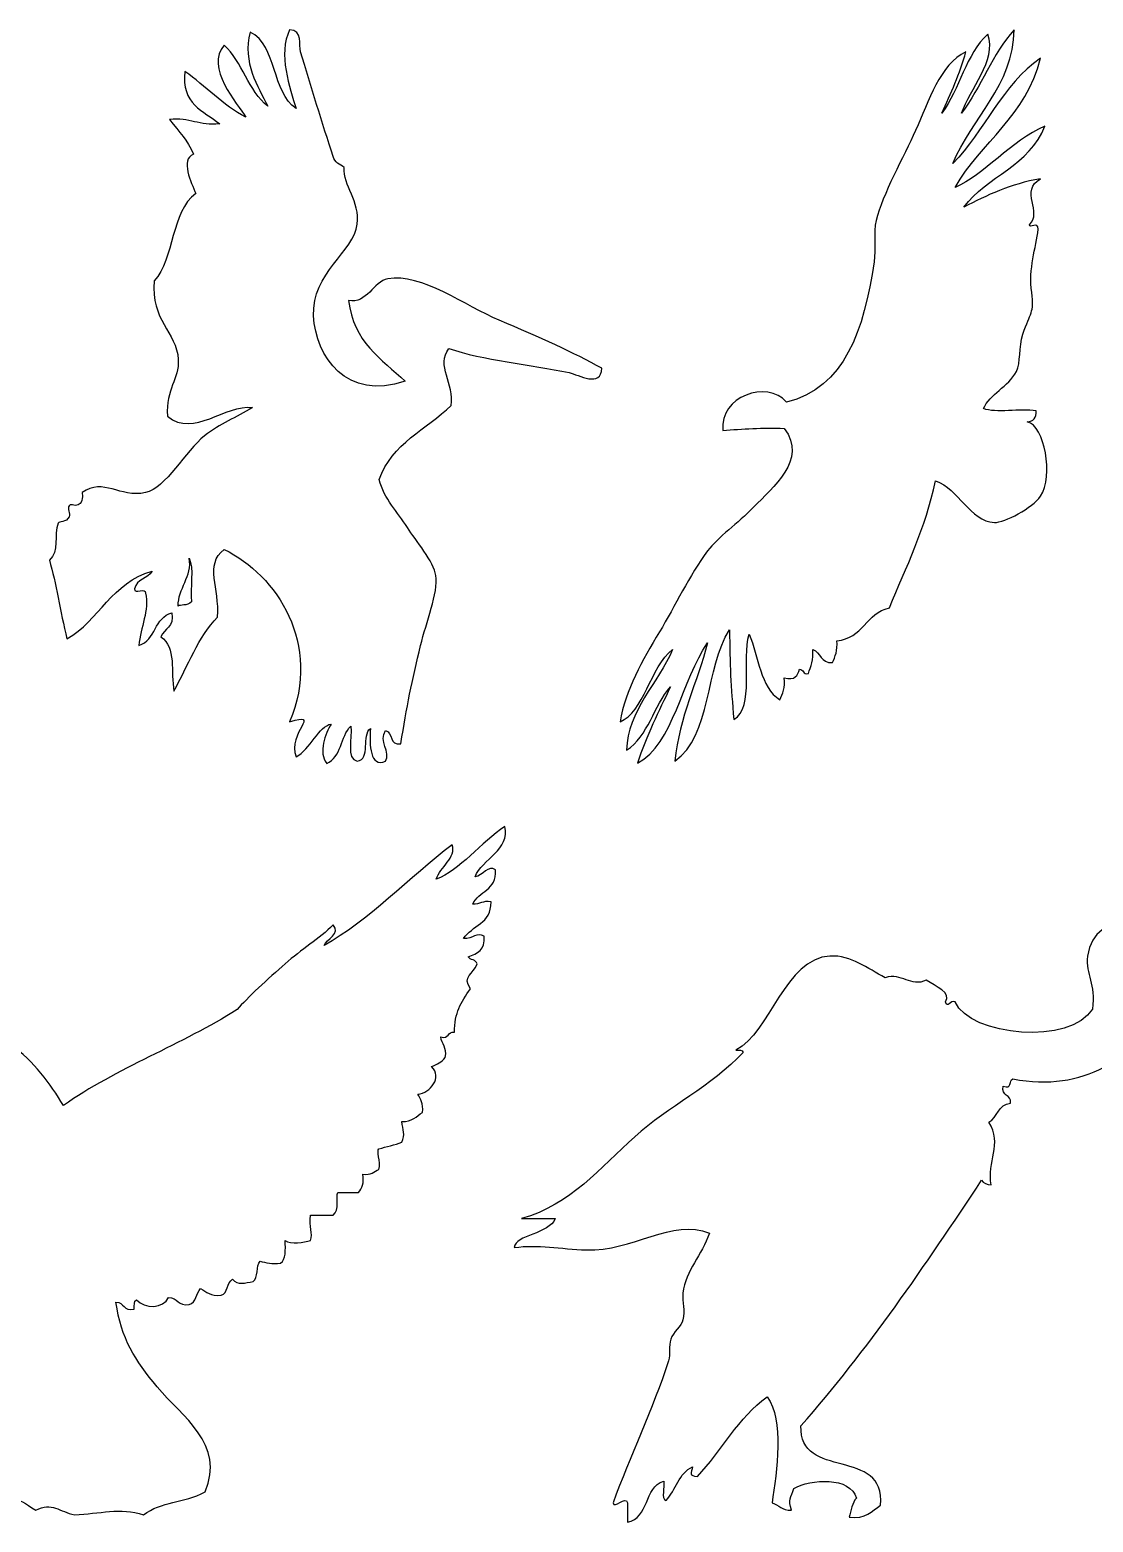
# Model space of a CAD drawing. Header units: centimetres. Extents: x -64 to 65, y -66 to 66.
# Drawn here: x -19.66 to -11.99, y 43.59 to 54.35 of the extents above; entities that cross this region are included whole.
import ezdxf

# ---------------------------------------------------------------- set-up
doc = ezdxf.new("R2010")
doc.units = ezdxf.units.CM
doc.header["$MEASUREMENT"] = 0
doc.layers.add('Layer 1', color=7, linetype='Continuous')

msp = doc.modelspace()

# ---------------------------------------------------------------- linework, layer by layer
at = {"layer": 'Layer 1'}
for points, knots in [([(-17.78434, 49.35977), (-17.54704, 49.92309), (-17.87634, 50.41689), (-18.25683, 50.60395), (-18.25683, 50.60395), (-18.40026, 50.49148), (-18.2875, 50.32823), (-18.30408, 50.11571), (-18.30408, 50.11571), (-18.44352, 49.97167), (-18.5189, 49.7636), (-18.61907, 49.58025), (-18.61907, 49.58025), (-18.64304, 49.72051), (-18.59973, 49.89619), (-18.71353, 49.97398), (-18.71353, 49.97398), (-18.68898, 50.03346), (-18.61421, 50.04261), (-18.63479, 50.14723), (-18.63479, 50.14723), (-18.75928, 50.11418), (-18.75017, 49.94765), (-18.87101, 49.91098), (-18.87101, 49.91098), (-18.86101, 50.04243), (-18.79394, 50.16591), (-18.82376, 50.28896), (-18.82376, 50.28896), (-18.8167, 50.3328), (-18.90964, 50.2766), (-18.90253, 50.32045), (-18.90253, 50.32045), (-18.89017, 50.39213), (-18.80376, 50.38969), (-18.77656, 50.44644), (-18.77656, 50.44644), (-19.06416, 50.36659), (-19.15804, 50.09301), (-19.39076, 49.95823), (-19.39076, 49.95823), (-19.43844, 50.15828), (-19.46947, 50.36331), (-19.51673, 50.52518), (-19.51673, 50.52518), (-19.44447, 50.59167), (-19.48718, 50.70594), (-19.45373, 50.79291), (-19.45373, 50.79291), (-19.44807, 50.80759), (-19.39486, 50.79553), (-19.37502, 50.84016), (-19.37502, 50.84016), (-19.36663, 50.85897), (-19.38748, 50.90316), (-19.37502, 50.91893), (-19.37502, 50.91893), (-19.3584, 50.93991), (-19.3297, 50.90406), (-19.29625, 50.93467), (-19.29625, 50.93467), (-19.26857, 50.96004), (-19.28239, 51.01209), (-19.28051, 51.01344), (-19.28051, 51.01344), (-19.12708, 51.12412), (-19.01127, 50.97404), (-18.82376, 51.01344), (-18.82376, 51.01344), (-18.67956, 51.04373), (-18.53267, 51.31604), (-18.39857, 51.42291), (-18.39857, 51.42291), (-18.28221, 51.51565), (-18.17555, 51.55197), (-18.05205, 51.62764), (-18.05205, 51.62764), (-18.24932, 51.65542), (-18.47374, 51.40584), (-18.66631, 51.56464), (-18.66631, 51.56464), (-18.67811, 51.76504), (-18.57947, 51.83121), (-18.58752, 51.97411), (-18.58752, 51.97411), (-18.59882, 52.17427), (-18.79048, 52.25777), (-18.76077, 52.54106), (-18.76077, 52.54106), (-18.61395, 52.70396), (-18.64036, 53.04009), (-18.46155, 53.17103), (-18.46155, 53.17103), (-18.49274, 53.25144), (-18.57633, 53.41508), (-18.47729, 53.4545), (-18.47729, 53.4545), (-18.52145, 53.56361), (-18.57778, 53.60478), (-18.65051, 53.70646), (-18.65051, 53.70646), (-18.50467, 53.72107), (-18.43718, 53.65733), (-18.28832, 53.67497), (-18.28832, 53.67497), (-18.40423, 53.76903), (-18.56843, 53.81483), (-18.54028, 54.05295), (-18.54028, 54.05295), (-18.38907, 53.94693), (-18.26951, 53.80924), (-18.0993, 53.72222), (-18.0993, 53.72222), (-18.16111, 53.81922), (-18.39585, 54.08385), (-18.25681, 54.24194), (-18.25681, 54.24194), (-18.12351, 54.12322), (-18.08301, 53.91177), (-17.94182, 53.80096), (-17.94182, 53.80096), (-18.01085, 53.94458), (-18.12907, 54.11409), (-18.06784, 54.33645), (-18.06784, 54.33645), (-17.87321, 54.2371), (-17.91451, 53.90182), (-17.73711, 53.78524), (-17.73711, 53.78524), (-17.78357, 53.92772), (-17.86903, 54.18151), (-17.78431, 54.35222), (-17.78431, 54.35222), (-17.6862, 54.35016), (-17.72044, 54.24287), (-17.70557, 54.19471), (-17.70557, 54.19471), (-17.63098, 53.9524), (-17.54936, 53.67287), (-17.46935, 53.43877), (-17.46935, 53.43877), (-17.45887, 53.39675), (-17.42199, 53.38109), (-17.39058, 53.36), (-17.39058, 53.36), (-17.39836, 53.22935), (-17.2757, 53.11457), (-17.29607, 52.95053), (-17.29607, 52.95053), (-17.32091, 52.75053), (-17.62497, 52.59996), (-17.61106, 52.28907), (-17.61106, 52.28907), (-17.59778, 51.99112), (-17.37177, 51.67508), (-16.9496, 51.8166), (-16.9496, 51.8166), (-17.12251, 51.97445), (-17.32454, 52.10314), (-17.3591, 52.39932), (-17.3591, 52.39932), (-17.22445, 52.37294), (-17.18156, 52.53709), (-17.07557, 52.5568), (-17.07557, 52.5568), (-16.83729, 52.6012), (-16.50849, 52.35707), (-16.2724, 52.25756), (-16.2724, 52.25756), (-15.97705, 52.1331), (-15.73212, 52.02245), (-15.53218, 51.91109), (-15.53218, 51.91109), (-15.537, 51.76713), (-15.69829, 51.8646), (-15.7684, 51.8796), (-15.7684, 51.8796), (-16.04288, 51.93826), (-16.39393, 51.97041), (-16.63459, 52.05285), (-16.63459, 52.05285), (-16.73026, 51.93424), (-16.59376, 51.79443), (-16.61885, 51.64335), (-16.61885, 51.64335), (-16.79602, 51.4688), (-17.04769, 51.36877), (-17.1386, 51.10789), (-17.1386, 51.10789), (-17.1005, 50.96488), (-17.0079, 50.87672), (-16.93387, 50.76142), (-16.93387, 50.76142), (-16.87444, 50.66892), (-16.74435, 50.51485), (-16.72914, 50.41492), (-16.72914, 50.41492), (-16.71054, 50.29289), (-16.79923, 50.0757), (-16.83939, 49.91097), (-16.83939, 49.91097), (-16.90149, 49.65602), (-16.94065, 49.46703), (-16.98115, 49.20226), (-16.98115, 49.20226), (-17.06698, 49.18464), (-17.03563, 49.28428), (-17.0914, 49.29674), (-17.0914, 49.29674), (-17.14662, 49.22125), (-17.05023, 49.14109), (-17.0914, 49.07626), (-17.0914, 49.07626), (-17.20459, 49.02665), (-17.20909, 49.19207), (-17.20165, 49.31251), (-17.20165, 49.31251), (-17.26467, 49.26531), (-17.19781, 49.0882), (-17.29611, 49.07626), (-17.29611, 49.07626), (-17.38107, 49.09108), (-17.32879, 49.24311), (-17.34336, 49.32825), (-17.34336, 49.32825), (-17.41744, 49.25533), (-17.41146, 49.10235), (-17.51658, 49.06049), (-17.51658, 49.06049), (-17.57995, 49.13748), (-17.52515, 49.27618), (-17.48512, 49.34396), (-17.48512, 49.34396), (-17.57227, 49.33121), (-17.63686, 49.15986), (-17.73711, 49.10774), (-17.73711, 49.10774), (-17.8063, 49.27894), (-17.54587, 49.43456), (-17.78434, 49.35977)], [0, 0, 0, 0, 0.01639344, 0.01639344, 0.01639344, 0.01639344, 0.03278689, 0.03278689, 0.03278689, 0.03278689, 0.04918033, 0.04918033, 0.04918033, 0.04918033, 0.06557377, 0.06557377, 0.06557377, 0.06557377, 0.08196721, 0.08196721, 0.08196721, 0.08196721, 0.09836066, 0.09836066, 0.09836066, 0.09836066, 0.1147541, 0.1147541, 0.1147541, 0.1147541, 0.13114754, 0.13114754, 0.13114754, 0.13114754, 0.14754098, 0.14754098, 0.14754098, 0.14754098, 0.16393443, 0.16393443, 0.16393443, 0.16393443, 0.18032787, 0.18032787, 0.18032787, 0.18032787, 0.19672131, 0.19672131, 0.19672131, 0.19672131, 0.21311475, 0.21311475, 0.21311475, 0.21311475, 0.2295082, 0.2295082, 0.2295082, 0.2295082, 0.24590164, 0.24590164, 0.24590164, 0.24590164, 0.26229508, 0.26229508, 0.26229508, 0.26229508, 0.27868852, 0.27868852, 0.27868852, 0.27868852, 0.29508197, 0.29508197, 0.29508197, 0.29508197, 0.31147541, 0.31147541, 0.31147541, 0.31147541, 0.32786885, 0.32786885, 0.32786885, 0.32786885, 0.3442623, 0.3442623, 0.3442623, 0.3442623, 0.36065574, 0.36065574, 0.36065574, 0.36065574, 0.37704918, 0.37704918, 0.37704918, 0.37704918, 0.39344262, 0.39344262, 0.39344262, 0.39344262, 0.40983607, 0.40983607, 0.40983607, 0.40983607, 0.42622951, 0.42622951, 0.42622951, 0.42622951, 0.44262295, 0.44262295, 0.44262295, 0.44262295, 0.45901639, 0.45901639, 0.45901639, 0.45901639, 0.47540984, 0.47540984, 0.47540984, 0.47540984, 0.49180328, 0.49180328, 0.49180328, 0.49180328, 0.50819672, 0.50819672, 0.50819672, 0.50819672, 0.52459016, 0.52459016, 0.52459016, 0.52459016, 0.54098361, 0.54098361, 0.54098361, 0.54098361, 0.55737705, 0.55737705, 0.55737705, 0.55737705, 0.57377049, 0.57377049, 0.57377049, 0.57377049, 0.59016393, 0.59016393, 0.59016393, 0.59016393, 0.60655738, 0.60655738, 0.60655738, 0.60655738, 0.62295082, 0.62295082, 0.62295082, 0.62295082, 0.63934426, 0.63934426, 0.63934426, 0.63934426, 0.6557377, 0.6557377, 0.6557377, 0.6557377, 0.67213115, 0.67213115, 0.67213115, 0.67213115, 0.68852459, 0.68852459, 0.68852459, 0.68852459, 0.70491803, 0.70491803, 0.70491803, 0.70491803, 0.72131148, 0.72131148, 0.72131148, 0.72131148, 0.73770492, 0.73770492, 0.73770492, 0.73770492, 0.75409836, 0.75409836, 0.75409836, 0.75409836, 0.7704918, 0.7704918, 0.7704918, 0.7704918, 0.78688525, 0.78688525, 0.78688525, 0.78688525, 0.80327869, 0.80327869, 0.80327869, 0.80327869, 0.81967213, 0.81967213, 0.81967213, 0.81967213, 0.83606557, 0.83606557, 0.83606557, 0.83606557, 0.85245902, 0.85245902, 0.85245902, 0.85245902, 0.86885246, 0.86885246, 0.86885246, 0.86885246, 0.8852459, 0.8852459, 0.8852459, 0.8852459, 0.90163934, 0.90163934, 0.90163934, 0.90163934, 0.91803279, 0.91803279, 0.91803279, 0.91803279, 0.93442623, 0.93442623, 0.93442623, 0.93442623, 0.95081967, 0.95081967, 0.95081967, 0.95081967, 0.96721311, 0.96721311, 0.96721311, 0.96721311, 1, 1, 1, 1]), ([(-12.99953, 53.38866), (-12.76955, 53.62208), (-12.64335, 53.95918), (-12.36768, 54.14688), (-12.36768, 54.14688), (-12.46899, 53.73215), (-12.79527, 53.54241), (-12.98376, 53.21494), (-12.98376, 53.21494), (-12.77469, 53.30601), (-12.5813, 53.54959), (-12.33611, 53.65719), (-12.33611, 53.65719), (-12.4438, 53.3753), (-12.75426, 53.29609), (-12.92052, 53.07275), (-12.92052, 53.07275), (-12.75404, 53.15898), (-12.58299, 53.24068), (-12.36767, 53.27809), (-12.36767, 53.27809), (-12.51912, 53.19356), (-12.34915, 53.03436), (-12.44667, 52.94638), (-12.44667, 52.94638), (-12.44511, 52.91585), (-12.385, 52.97371), (-12.38349, 52.91479), (-12.38349, 52.91479), (-12.39984, 52.77752), (-12.45503, 52.63214), (-12.4309, 52.45672), (-12.4309, 52.45672), (-12.41013, 52.30609), (-12.44175, 52.31834), (-12.49408, 52.15663), (-12.49408, 52.15663), (-12.52443, 52.06273), (-12.50887, 51.95192), (-12.54149, 51.88808), (-12.54149, 51.88808), (-12.59832, 51.77664), (-12.73556, 51.7234), (-12.7784, 51.61955), (-12.7784, 51.61955), (-12.69188, 51.58518), (-12.51019, 51.6213), (-12.3993, 51.60375), (-12.3993, 51.60375), (-12.39523, 51.55226), (-12.41803, 51.52774), (-12.46248, 51.52477), (-12.46248, 51.52477), (-12.33744, 51.49712), (-12.27092, 51.13321), (-12.36768, 50.98772), (-12.36768, 50.98772), (-12.42404, 50.90297), (-12.62803, 50.79524), (-12.69939, 50.79815), (-12.69939, 50.79815), (-12.87939, 50.80556), (-12.95384, 51.04225), (-13.1259, 51.09827), (-13.1259, 51.09827), (-13.19646, 50.75283), (-13.33667, 50.47708), (-13.45761, 50.18212), (-13.45761, 50.18212), (-13.62644, 50.14555), (-13.64716, 49.96093), (-13.83673, 49.94519), (-13.83673, 49.94519), (-13.82969, 49.87494), (-13.84795, 49.83004), (-13.86835, 49.78723), (-13.86835, 49.78723), (-13.95188, 49.78268), (-13.95188, 49.86163), (-14.01048, 49.882), (-14.01048, 49.882), (-14.00532, 49.80837), (-14.02284, 49.75743), (-14.0421, 49.70827), (-14.0421, 49.70827), (-14.08523, 49.69676), (-14.0739, 49.73965), (-14.10528, 49.73986), (-14.10528, 49.73986), (-14.11965, 49.69628), (-14.13745, 49.65615), (-14.21585, 49.67668), (-14.21585, 49.67668), (-14.20879, 49.60643), (-14.22707, 49.56153), (-14.24747, 49.51872), (-14.24747, 49.51872), (-14.38979, 49.60804), (-14.39953, 49.82998), (-14.46861, 49.99259), (-14.46861, 49.99259), (-14.52526, 49.80706), (-14.42644, 49.46599), (-14.57918, 49.37653), (-14.57918, 49.37653), (-14.60209, 49.61471), (-14.60815, 49.77272), (-14.61074, 50.02418), (-14.61074, 50.02418), (-14.78566, 49.75155), (-14.73986, 49.25818), (-15.00568, 49.07642), (-15.00568, 49.07642), (-14.96919, 49.40323), (-14.84458, 49.64194), (-14.76872, 49.92941), (-14.76872, 49.92941), (-14.95382, 49.66668), (-15.01555, 49.1972), (-15.27418, 49.06062), (-15.27418, 49.06062), (-15.21118, 49.26086), (-15.12038, 49.43337), (-15.03725, 49.61349), (-15.03725, 49.61349), (-15.15697, 49.47522), (-15.19624, 49.25646), (-15.35316, 49.15542), (-15.35316, 49.15542), (-15.34739, 49.43927), (-15.12305, 49.64135), (-15.02145, 49.88202), (-15.02145, 49.88202), (-15.18311, 49.75354), (-15.22957, 49.42749), (-15.40057, 49.36076), (-15.40057, 49.36076), (-15.35993, 49.5901), (-15.23986, 49.80436), (-15.11625, 50.00841), (-15.11625, 50.00841), (-15.00203, 50.19687), (-14.90207, 50.41547), (-14.76872, 50.59285), (-14.76872, 50.59285), (-14.69281, 50.69387), (-14.55007, 50.7911), (-14.43701, 50.90876), (-14.43701, 50.90876), (-14.29845, 51.05301), (-14.04593, 51.24727), (-14.21587, 51.47743), (-14.21587, 51.47743), (-14.37404, 51.48285), (-14.5176, 51.47378), (-14.65815, 51.46163), (-14.65815, 51.46163), (-14.68646, 51.70804), (-14.33819, 51.82826), (-14.20008, 51.66697), (-14.20008, 51.66697), (-13.77958, 51.76465), (-13.64059, 52.18928), (-13.56823, 52.67792), (-13.56823, 52.67792), (-13.55413, 52.77306), (-13.57447, 52.88549), (-13.55246, 52.97804), (-13.55246, 52.97804), (-13.50843, 53.16298), (-13.35273, 53.43804), (-13.26814, 53.62569), (-13.26814, 53.62569), (-13.17212, 53.8386), (-13.09336, 54.10358), (-12.90481, 54.19436), (-12.90481, 54.19436), (-12.9499, 54.0341), (-13.01482, 53.89366), (-13.07856, 53.75208), (-13.07856, 53.75208), (-12.94981, 53.9234), (-12.90626, 54.18002), (-12.74685, 54.32075), (-12.74685, 54.32075), (-12.68113, 54.1276), (-12.87785, 53.92597), (-12.93642, 53.75208), (-12.93642, 53.75208), (-12.79653, 53.93866), (-12.71372, 54.18229), (-12.5573, 54.35234), (-12.5573, 54.35234), (-12.563, 53.95251), (-12.8647, 53.71192), (-12.99953, 53.38866)], [0, 0, 0, 0, 0.02, 0.02, 0.02, 0.02, 0.04, 0.04, 0.04, 0.04, 0.06, 0.06, 0.06, 0.06, 0.08, 0.08, 0.08, 0.08, 0.1, 0.1, 0.1, 0.1, 0.12, 0.12, 0.12, 0.12, 0.14, 0.14, 0.14, 0.14, 0.16, 0.16, 0.16, 0.16, 0.18, 0.18, 0.18, 0.18, 0.2, 0.2, 0.2, 0.2, 0.22, 0.22, 0.22, 0.22, 0.24, 0.24, 0.24, 0.24, 0.26, 0.26, 0.26, 0.26, 0.28, 0.28, 0.28, 0.28, 0.3, 0.3, 0.3, 0.3, 0.32, 0.32, 0.32, 0.32, 0.34, 0.34, 0.34, 0.34, 0.36, 0.36, 0.36, 0.36, 0.38, 0.38, 0.38, 0.38, 0.4, 0.4, 0.4, 0.4, 0.42, 0.42, 0.42, 0.42, 0.44, 0.44, 0.44, 0.44, 0.46, 0.46, 0.46, 0.46, 0.48, 0.48, 0.48, 0.48, 0.5, 0.5, 0.5, 0.5, 0.52, 0.52, 0.52, 0.52, 0.54, 0.54, 0.54, 0.54, 0.56, 0.56, 0.56, 0.56, 0.58, 0.58, 0.58, 0.58, 0.6, 0.6, 0.6, 0.6, 0.62, 0.62, 0.62, 0.62, 0.64, 0.64, 0.64, 0.64, 0.66, 0.66, 0.66, 0.66, 0.68, 0.68, 0.68, 0.68, 0.7, 0.7, 0.7, 0.7, 0.72, 0.72, 0.72, 0.72, 0.74, 0.74, 0.74, 0.74, 0.76, 0.76, 0.76, 0.76, 0.78, 0.78, 0.78, 0.78, 0.8, 0.8, 0.8, 0.8, 0.82, 0.82, 0.82, 0.82, 0.84, 0.84, 0.84, 0.84, 0.86, 0.86, 0.86, 0.86, 0.88, 0.88, 0.88, 0.88, 0.9, 0.9, 0.9, 0.9, 0.92, 0.92, 0.92, 0.92, 0.94, 0.94, 0.94, 0.94, 0.96, 0.96, 0.96, 0.96, 1, 1, 1, 1]), ([(-18.58753, 50.19447), (-18.57488, 50.20781), (-18.52273, 50.19341), (-18.49302, 50.22596), (-18.49302, 50.22596), (-18.50337, 50.32589), (-18.47228, 50.46723), (-18.50882, 50.54095), (-18.50882, 50.54095), (-18.48355, 50.41294), (-18.5923, 50.31875), (-18.58753, 50.19447)], [0, 0, 0, 0, 0.25, 0.25, 0.25, 0.25, 0.5, 0.5, 0.5, 0.5, 1, 1, 1, 1]), ([(-16.23229, 48.60499), (-16.19181, 48.43788), (-16.39332, 48.37015), (-16.44679, 48.24201), (-16.44679, 48.24201), (-16.38988, 48.2487), (-16.35048, 48.33165), (-16.29833, 48.29151), (-16.29833, 48.29151), (-16.28941, 48.14512), (-16.4207, 48.1389), (-16.46327, 48.04402), (-16.46327, 48.04402), (-16.41019, 48.0404), (-16.39345, 48.0732), (-16.3313, 48.06053), (-16.3313, 48.06053), (-16.32746, 47.90268), (-16.47044, 47.89165), (-16.52931, 47.79653), (-16.52931, 47.79653), (-16.45763, 47.79412), (-16.43723, 47.84294), (-16.3808, 47.81304), (-16.3808, 47.81304), (-16.37254, 47.71678), (-16.42956, 47.6858), (-16.49629, 47.66453), (-16.49629, 47.66453), (-16.48015, 47.6422), (-16.44065, 47.64315), (-16.4303, 47.61505), (-16.4303, 47.61505), (-16.46022, 47.5366), (-16.54177, 47.52417), (-16.4798, 47.43355), (-16.4798, 47.43355), (-16.54978, 47.33385), (-16.59368, 47.2617), (-16.59529, 47.12007), (-16.59529, 47.12007), (-16.64725, 47.12803), (-16.63262, 47.0694), (-16.69424, 47.08705), (-16.69424, 47.08705), (-16.68874, 47.03207), (-16.64646, 47.01387), (-16.66127, 46.93857), (-16.66127, 46.93857), (-16.68434, 46.90663), (-16.72236, 46.88965), (-16.76028, 46.87256), (-16.76028, 46.87256), (-16.67913, 46.79483), (-16.7688, 46.68185), (-16.85923, 46.67457), (-16.85923, 46.67457), (-16.84044, 46.63837), (-16.81663, 46.60715), (-16.82626, 46.54257), (-16.82626, 46.54257), (-16.86806, 46.51291), (-16.90108, 46.47439), (-16.97472, 46.47656), (-16.97472, 46.47656), (-16.96686, 46.41748), (-16.94786, 46.38123), (-16.97472, 46.32808), (-16.97472, 46.32808), (-17.02481, 46.3067), (-17.08661, 46.29699), (-17.13971, 46.27858), (-17.13971, 46.27858), (-17.16027, 46.27279), (-17.12611, 46.18349), (-17.13971, 46.1301), (-17.13971, 46.1301), (-17.17538, 46.11629), (-17.19599, 46.0874), (-17.2552, 46.09711), (-17.2552, 46.09711), (-17.24726, 46.03414), (-17.25991, 45.99181), (-17.28822, 45.96511), (-17.28822, 45.96511), (-17.33772, 45.96511), (-17.38723, 45.96511), (-17.43668, 45.96511), (-17.43668, 45.96511), (-17.45211, 45.9313), (-17.42123, 45.83874), (-17.4697, 45.80014), (-17.4697, 45.80014), (-17.52471, 45.80014), (-17.57969, 45.80014), (-17.63469, 45.80014), (-17.63469, 45.80014), (-17.64554, 45.71725), (-17.61392, 45.66695), (-17.63469, 45.61864), (-17.63469, 45.61864), (-17.67816, 45.60276), (-17.77603, 45.58673), (-17.81617, 45.61864), (-17.81617, 45.61864), (-17.81342, 45.5499), (-17.81048, 45.48095), (-17.84919, 45.45365), (-17.84919, 45.45365), (-17.9093, 45.44857), (-17.95653, 45.4563), (-17.99765, 45.47016), (-17.99765, 45.47016), (-18.02861, 45.4351), (-18.00821, 45.34872), (-18.04715, 45.32168), (-18.04715, 45.32168), (-18.10676, 45.31181), (-18.15724, 45.29437), (-18.19566, 45.33819), (-18.19566, 45.33819), (-18.23762, 45.31414), (-18.22762, 45.23812), (-18.27813, 45.2227), (-18.27813, 45.2227), (-18.35518, 45.21167), (-18.38362, 45.24924), (-18.42664, 45.2722), (-18.42664, 45.2722), (-18.45897, 45.23852), (-18.4554, 45.16899), (-18.50911, 45.15668), (-18.50911, 45.15668), (-18.59153, 45.14025), (-18.58986, 45.20793), (-18.65762, 45.20618), (-18.65762, 45.20618), (-18.69255, 45.12434), (-18.83047, 45.12509), (-18.8886, 45.18967), (-18.8886, 45.18967), (-18.91098, 45.18456), (-18.90228, 45.14834), (-18.90508, 45.12368), (-18.90508, 45.12368), (-18.98721, 45.10206), (-18.9753, 45.17448), (-19.03705, 45.17318), (-19.03705, 45.17318), (-19.00046, 44.91053), (-18.89992, 44.7545), (-18.74006, 44.56271), (-18.74006, 44.56271), (-18.55853, 44.3449), (-18.24738, 44.15049), (-18.39359, 43.80373), (-18.39359, 43.80373), (-18.55094, 43.72115), (-18.70807, 43.73922), (-18.83907, 43.63876), (-18.83907, 43.63876), (-19.00401, 43.69538), (-19.15935, 43.64593), (-19.33405, 43.63876), (-19.33405, 43.63876), (-19.44576, 43.66059), (-19.4978, 43.73385), (-19.61453, 43.67178), (-19.61453, 43.67178), (-19.69986, 43.71644), (-19.71198, 43.76896), (-19.84551, 43.73777), (-19.84551, 43.73777), (-20.13581, 43.85032), (-20.22437, 44.1534), (-20.10946, 44.51324), (-20.10946, 44.51324), (-20.17516, 44.45617), (-20.28099, 44.45363), (-20.37349, 44.41423), (-20.37349, 44.41423), (-20.41902, 44.4677), (-20.51914, 44.46656), (-20.52195, 44.56271), (-20.52195, 44.56271), (-20.59, 44.45841), (-20.89557, 44.3603), (-20.90144, 44.5957), (-20.90144, 44.5957), (-20.8381, 44.59853), (-20.86577, 44.51037), (-20.80243, 44.5132), (-20.80243, 44.5132), (-20.75584, 44.56556), (-20.69223, 44.60099), (-20.63744, 44.6452), (-20.63744, 44.6452), (-20.66996, 44.73918), (-20.76121, 44.77442), (-20.81897, 44.84319), (-20.81897, 44.84319), (-20.91022, 44.83676), (-20.91901, 44.67399), (-21.03341, 44.74418), (-21.03341, 44.74418), (-21.07659, 44.72685), (-21.08739, 44.67716), (-21.08291, 44.61218), (-21.08291, 44.61218), (-21.20144, 44.75471), (-20.98925, 44.83208), (-20.95094, 44.92568), (-20.95094, 44.92568), (-21.021, 44.93523), (-21.02748, 44.88118), (-21.04995, 44.84316), (-21.04995, 44.84316), (-21.08429, 44.85261), (-21.07056, 44.94989), (-21.03341, 44.94217), (-21.03341, 44.94217), (-21.05397, 44.98763), (-21.11771, 44.9899), (-21.1489, 45.02467), (-21.1489, 45.02467), (-21.21804, 45.02779), (-21.20243, 44.94619), (-21.23142, 44.90918), (-21.23142, 44.90918), (-21.28024, 44.93807), (-21.22184, 44.99707), (-21.23142, 45.04115), (-21.23142, 45.04115), (-20.9521, 45.30838), (-20.56525, 44.73026), (-20.37346, 44.76067), (-20.37346, 44.76067), (-20.05485, 44.81115), (-20.44421, 45.23904), (-20.52192, 45.33815), (-20.52192, 45.33815), (-20.60989, 45.45031), (-20.69919, 45.60056), (-20.71993, 45.78363), (-20.71993, 45.78363), (-20.72771, 45.85263), (-20.68937, 45.93114), (-20.70345, 45.9981), (-20.70345, 45.9981), (-20.74359, 46.18942), (-21.00386, 46.26316), (-21.0169, 46.54259), (-21.0169, 46.54259), (-21.02103, 46.63078), (-21.00325, 46.71536), (-20.95091, 46.82307), (-20.95091, 46.82307), (-21.2732, 47.25974), (-21.77366, 47.51826), (-21.75937, 48.29151), (-21.75937, 48.29151), (-21.73738, 48.29151), (-21.71537, 48.29151), (-21.69338, 48.29151), (-21.69338, 48.29151), (-21.69878, 48.36842), (-21.68049, 48.42163), (-21.66036, 48.47301), (-21.66036, 48.47301), (-21.52735, 48.48508), (-21.54609, 48.34527), (-21.5119, 48.25851), (-21.5119, 48.25851), (-21.48266, 48.27327), (-21.49087, 48.32548), (-21.42938, 48.30801), (-21.42938, 48.30801), (-21.39774, 48.26269), (-21.36633, 48.21707), (-21.36339, 48.14302), (-21.36339, 48.14302), (-21.33196, 48.11206), (-21.33357, 48.15284), (-21.28092, 48.14302), (-21.28092, 48.14302), (-21.24721, 48.00073), (-21.22607, 47.84589), (-21.08291, 47.81303), (-21.08291, 47.81303), (-21.01605, 47.50042), (-20.82891, 47.30805), (-20.65397, 47.10358), (-20.65397, 47.10358), (-20.56658, 47.13422), (-20.50247, 47.17555), (-20.42299, 47.18608), (-20.42299, 47.18608), (-19.90136, 47.25511), (-19.60135, 46.90165), (-19.41651, 46.59212), (-19.41651, 46.59212), (-19.03599, 46.86057), (-18.55923, 47.03276), (-18.16257, 47.28506), (-18.16257, 47.28506), (-18.09373, 47.36454), (-17.93667, 47.50988), (-17.8161, 47.61505), (-17.8161, 47.61505), (-17.70119, 47.7153), (-17.56946, 47.79616), (-17.4696, 47.89553), (-17.4696, 47.89553), (-17.41062, 47.83007), (-17.52127, 47.79388), (-17.53559, 47.74702), (-17.53559, 47.74702), (-17.22203, 47.91744), (-16.91805, 48.24036), (-16.61164, 48.47298), (-16.61164, 48.47298), (-16.57936, 48.38122), (-16.69961, 48.31124), (-16.72713, 48.22549), (-16.72713, 48.22549), (-16.55956, 48.28331), (-16.40171, 48.49384), (-16.23229, 48.60499)], [0, 0, 0, 0, 0.01204819, 0.01204819, 0.01204819, 0.01204819, 0.02409639, 0.02409639, 0.02409639, 0.02409639, 0.03614458, 0.03614458, 0.03614458, 0.03614458, 0.04819277, 0.04819277, 0.04819277, 0.04819277, 0.06024096, 0.06024096, 0.06024096, 0.06024096, 0.07228916, 0.07228916, 0.07228916, 0.07228916, 0.08433735, 0.08433735, 0.08433735, 0.08433735, 0.09638554, 0.09638554, 0.09638554, 0.09638554, 0.10843373, 0.10843373, 0.10843373, 0.10843373, 0.12048193, 0.12048193, 0.12048193, 0.12048193, 0.13253012, 0.13253012, 0.13253012, 0.13253012, 0.14457831, 0.14457831, 0.14457831, 0.14457831, 0.15662651, 0.15662651, 0.15662651, 0.15662651, 0.1686747, 0.1686747, 0.1686747, 0.1686747, 0.18072289, 0.18072289, 0.18072289, 0.18072289, 0.19277108, 0.19277108, 0.19277108, 0.19277108, 0.20481928, 0.20481928, 0.20481928, 0.20481928, 0.21686747, 0.21686747, 0.21686747, 0.21686747, 0.22891566, 0.22891566, 0.22891566, 0.22891566, 0.24096386, 0.24096386, 0.24096386, 0.24096386, 0.25301205, 0.25301205, 0.25301205, 0.25301205, 0.26506024, 0.26506024, 0.26506024, 0.26506024, 0.27710843, 0.27710843, 0.27710843, 0.27710843, 0.28915663, 0.28915663, 0.28915663, 0.28915663, 0.30120482, 0.30120482, 0.30120482, 0.30120482, 0.31325301, 0.31325301, 0.31325301, 0.31325301, 0.3253012, 0.3253012, 0.3253012, 0.3253012, 0.3373494, 0.3373494, 0.3373494, 0.3373494, 0.34939759, 0.34939759, 0.34939759, 0.34939759, 0.36144578, 0.36144578, 0.36144578, 0.36144578, 0.37349398, 0.37349398, 0.37349398, 0.37349398, 0.38554217, 0.38554217, 0.38554217, 0.38554217, 0.39759036, 0.39759036, 0.39759036, 0.39759036, 0.40963855, 0.40963855, 0.40963855, 0.40963855, 0.42168675, 0.42168675, 0.42168675, 0.42168675, 0.43373494, 0.43373494, 0.43373494, 0.43373494, 0.44578313, 0.44578313, 0.44578313, 0.44578313, 0.45783133, 0.45783133, 0.45783133, 0.45783133, 0.46987952, 0.46987952, 0.46987952, 0.46987952, 0.48192771, 0.48192771, 0.48192771, 0.48192771, 0.4939759, 0.4939759, 0.4939759, 0.4939759, 0.5060241, 0.5060241, 0.5060241, 0.5060241, 0.51807229, 0.51807229, 0.51807229, 0.51807229, 0.53012048, 0.53012048, 0.53012048, 0.53012048, 0.54216867, 0.54216867, 0.54216867, 0.54216867, 0.55421687, 0.55421687, 0.55421687, 0.55421687, 0.56626506, 0.56626506, 0.56626506, 0.56626506, 0.57831325, 0.57831325, 0.57831325, 0.57831325, 0.59036145, 0.59036145, 0.59036145, 0.59036145, 0.60240964, 0.60240964, 0.60240964, 0.60240964, 0.61445783, 0.61445783, 0.61445783, 0.61445783, 0.62650602, 0.62650602, 0.62650602, 0.62650602, 0.63855422, 0.63855422, 0.63855422, 0.63855422, 0.65060241, 0.65060241, 0.65060241, 0.65060241, 0.6626506, 0.6626506, 0.6626506, 0.6626506, 0.6746988, 0.6746988, 0.6746988, 0.6746988, 0.68674699, 0.68674699, 0.68674699, 0.68674699, 0.69879518, 0.69879518, 0.69879518, 0.69879518, 0.71084337, 0.71084337, 0.71084337, 0.71084337, 0.72289157, 0.72289157, 0.72289157, 0.72289157, 0.73493976, 0.73493976, 0.73493976, 0.73493976, 0.74698795, 0.74698795, 0.74698795, 0.74698795, 0.75903614, 0.75903614, 0.75903614, 0.75903614, 0.77108434, 0.77108434, 0.77108434, 0.77108434, 0.78313253, 0.78313253, 0.78313253, 0.78313253, 0.79518072, 0.79518072, 0.79518072, 0.79518072, 0.80722892, 0.80722892, 0.80722892, 0.80722892, 0.81927711, 0.81927711, 0.81927711, 0.81927711, 0.8313253, 0.8313253, 0.8313253, 0.8313253, 0.84337349, 0.84337349, 0.84337349, 0.84337349, 0.85542169, 0.85542169, 0.85542169, 0.85542169, 0.86746988, 0.86746988, 0.86746988, 0.86746988, 0.87951807, 0.87951807, 0.87951807, 0.87951807, 0.89156627, 0.89156627, 0.89156627, 0.89156627, 0.90361446, 0.90361446, 0.90361446, 0.90361446, 0.91566265, 0.91566265, 0.91566265, 0.91566265, 0.92771084, 0.92771084, 0.92771084, 0.92771084, 0.93975904, 0.93975904, 0.93975904, 0.93975904, 0.95180723, 0.95180723, 0.95180723, 0.95180723, 0.96385542, 0.96385542, 0.96385542, 0.96385542, 0.97590361, 0.97590361, 0.97590361, 0.97590361, 1, 1, 1, 1]), ([(-11.29736, 47.60047), (-11.10331, 47.54541), (-10.90766, 47.49199), (-10.81076, 47.33978), (-10.81076, 47.33978), (-10.80616, 47.15563), (-10.87056, 47.04043), (-11.00192, 46.99222), (-11.00192, 46.99222), (-10.93226, 47.269), (-11.22629, 47.30504), (-11.52328, 47.27027), (-11.52328, 47.27027), (-11.68018, 46.94168), (-12.05544, 46.68422), (-12.56598, 46.78367), (-12.56598, 46.78367), (-12.59953, 46.77666), (-12.56749, 46.70408), (-12.63549, 46.73155), (-12.63549, 46.73155), (-12.65377, 46.65532), (-12.5767, 46.67448), (-12.58334, 46.60992), (-12.58334, 46.60992), (-12.67282, 46.60087), (-12.67634, 46.50594), (-12.73974, 46.47088), (-12.73974, 46.47088), (-12.63716, 46.31438), (-12.75649, 46.18349), (-12.72238, 46.01905), (-12.72238, 46.01905), (-12.75474, 46.02146), (-12.78046, 46.03051), (-12.79189, 46.05382), (-12.79189, 46.05382), (-13.20006, 45.43665), (-13.61509, 44.82636), (-14.09525, 44.28124), (-14.09525, 44.28124), (-14.11097, 43.8832), (-13.4811, 44.13077), (-13.52177, 43.70778), (-13.52177, 43.70778), (-13.58292, 43.6646), (-13.62874, 43.60621), (-13.7477, 43.62086), (-13.7477, 43.62086), (-13.73241, 43.66928), (-13.726, 43.72661), (-13.69555, 43.75987), (-13.69555, 43.75987), (-13.73627, 43.9151), (-14.02615, 43.8997), (-14.14738, 43.82938), (-14.14738, 43.82938), (-14.16688, 43.76233), (-14.1885, 43.74908), (-14.16476, 43.67298), (-14.16476, 43.67298), (-14.23247, 43.66898), (-14.25485, 43.71031), (-14.30377, 43.7251), (-14.30377, 43.7251), (-14.26929, 43.95312), (-14.21585, 44.32412), (-14.33854, 44.48975), (-14.33854, 44.48975), (-14.55044, 44.34251), (-14.66443, 44.09735), (-14.84249, 43.91627), (-14.84249, 43.91627), (-14.90689, 43.91839), (-14.8862, 43.94156), (-14.87726, 43.98578), (-14.87726, 43.98578), (-14.97542, 43.93916), (-14.99915, 43.81803), (-15.06842, 43.7425), (-15.06842, 43.7425), (-15.1076, 43.75546), (-15.07519, 43.84), (-15.08578, 43.88151), (-15.08578, 43.88151), (-15.22871, 43.83907), (-15.18929, 43.61428), (-15.34647, 43.58608), (-15.34647, 43.58608), (-15.34647, 43.63241), (-15.34647, 43.67876), (-15.34647, 43.72509), (-15.34647, 43.72509), (-15.35885, 43.77996), (-15.44566, 43.67754), (-15.45072, 43.72509), (-15.45072, 43.72509), (-15.3311, 44.0546), (-15.16288, 44.40197), (-15.05101, 44.7504), (-15.05101, 44.7504), (-15.03609, 44.79691), (-15.05056, 44.85549), (-15.03365, 44.90682), (-15.03365, 44.90682), (-15.01751, 44.95579), (-14.95814, 45.00051), (-14.94676, 45.04583), (-14.94676, 45.04583), (-14.9298, 45.11319), (-14.95433, 45.17365), (-14.94676, 45.23699), (-14.94676, 45.23699), (-14.92623, 45.40878), (-14.80809, 45.50888), (-14.7556, 45.67144), (-14.7556, 45.67144), (-15.01632, 45.78053), (-15.32017, 45.53751), (-15.64187, 45.54978), (-15.64187, 45.54978), (-15.83515, 45.55716), (-15.99041, 45.59137), (-16.16321, 45.56716), (-16.16321, 45.56716), (-16.15644, 45.65913), (-15.91241, 45.66376), (-15.86778, 45.7757), (-15.86778, 45.7757), (-15.94887, 45.7757), (-16.02997, 45.7757), (-16.11106, 45.7757), (-16.11106, 45.7757), (-15.75678, 45.87606), (-15.54194, 46.14405), (-15.29429, 46.36657), (-15.29429, 46.36657), (-15.05045, 46.58567), (-14.742, 46.72979), (-14.51229, 46.97482), (-14.51229, 46.97482), (-14.51507, 46.99519), (-14.54396, 46.98948), (-14.56441, 46.9922), (-14.56441, 46.9922), (-14.31679, 47.11896), (-14.20976, 47.65382), (-13.88665, 47.66996), (-13.88665, 47.66996), (-13.73057, 47.67774), (-13.61797, 47.58064), (-13.48697, 47.51356), (-13.48697, 47.51356), (-13.37, 47.55364), (-13.30287, 47.44167), (-13.19156, 47.49618), (-13.19156, 47.49618), (-13.12335, 47.449), (-13.00543, 47.40768), (-13.05252, 47.33976), (-13.05252, 47.33976), (-13.04106, 47.28772), (-13.01537, 47.35638), (-12.98299, 47.33976), (-12.98299, 47.33976), (-12.87525, 47.08952), (-12.14363, 47.02718), (-11.99247, 47.28764), (-11.99247, 47.28764), (-11.96514, 47.47187), (-12.04539, 47.53405), (-12.02721, 47.66996), (-12.02721, 47.66996), (-11.97826, 48.03612), (-11.50635, 47.91068), (-11.31469, 47.72208), (-11.31469, 47.72208), (-11.30919, 47.6813), (-11.28728, 47.65688), (-11.29736, 47.60047)], [0, 0, 0, 0, 0.02173913, 0.02173913, 0.02173913, 0.02173913, 0.04347826, 0.04347826, 0.04347826, 0.04347826, 0.06521739, 0.06521739, 0.06521739, 0.06521739, 0.08695652, 0.08695652, 0.08695652, 0.08695652, 0.10869565, 0.10869565, 0.10869565, 0.10869565, 0.13043478, 0.13043478, 0.13043478, 0.13043478, 0.15217391, 0.15217391, 0.15217391, 0.15217391, 0.17391304, 0.17391304, 0.17391304, 0.17391304, 0.19565217, 0.19565217, 0.19565217, 0.19565217, 0.2173913, 0.2173913, 0.2173913, 0.2173913, 0.23913043, 0.23913043, 0.23913043, 0.23913043, 0.26086957, 0.26086957, 0.26086957, 0.26086957, 0.2826087, 0.2826087, 0.2826087, 0.2826087, 0.30434783, 0.30434783, 0.30434783, 0.30434783, 0.32608696, 0.32608696, 0.32608696, 0.32608696, 0.34782609, 0.34782609, 0.34782609, 0.34782609, 0.36956522, 0.36956522, 0.36956522, 0.36956522, 0.39130435, 0.39130435, 0.39130435, 0.39130435, 0.41304348, 0.41304348, 0.41304348, 0.41304348, 0.43478261, 0.43478261, 0.43478261, 0.43478261, 0.45652174, 0.45652174, 0.45652174, 0.45652174, 0.47826087, 0.47826087, 0.47826087, 0.47826087, 0.5, 0.5, 0.5, 0.5, 0.52173913, 0.52173913, 0.52173913, 0.52173913, 0.54347826, 0.54347826, 0.54347826, 0.54347826, 0.56521739, 0.56521739, 0.56521739, 0.56521739, 0.58695652, 0.58695652, 0.58695652, 0.58695652, 0.60869565, 0.60869565, 0.60869565, 0.60869565, 0.63043478, 0.63043478, 0.63043478, 0.63043478, 0.65217391, 0.65217391, 0.65217391, 0.65217391, 0.67391304, 0.67391304, 0.67391304, 0.67391304, 0.69565217, 0.69565217, 0.69565217, 0.69565217, 0.7173913, 0.7173913, 0.7173913, 0.7173913, 0.73913043, 0.73913043, 0.73913043, 0.73913043, 0.76086957, 0.76086957, 0.76086957, 0.76086957, 0.7826087, 0.7826087, 0.7826087, 0.7826087, 0.80434783, 0.80434783, 0.80434783, 0.80434783, 0.82608696, 0.82608696, 0.82608696, 0.82608696, 0.84782609, 0.84782609, 0.84782609, 0.84782609, 0.86956522, 0.86956522, 0.86956522, 0.86956522, 0.89130435, 0.89130435, 0.89130435, 0.89130435, 0.91304348, 0.91304348, 0.91304348, 0.91304348, 0.93478261, 0.93478261, 0.93478261, 0.93478261, 0.95652174, 0.95652174, 0.95652174, 0.95652174, 1, 1, 1, 1])]:
    msp.add_open_spline(points, degree=3, knots=knots, dxfattribs=at)

doc.saveas('drawing.dxf')
